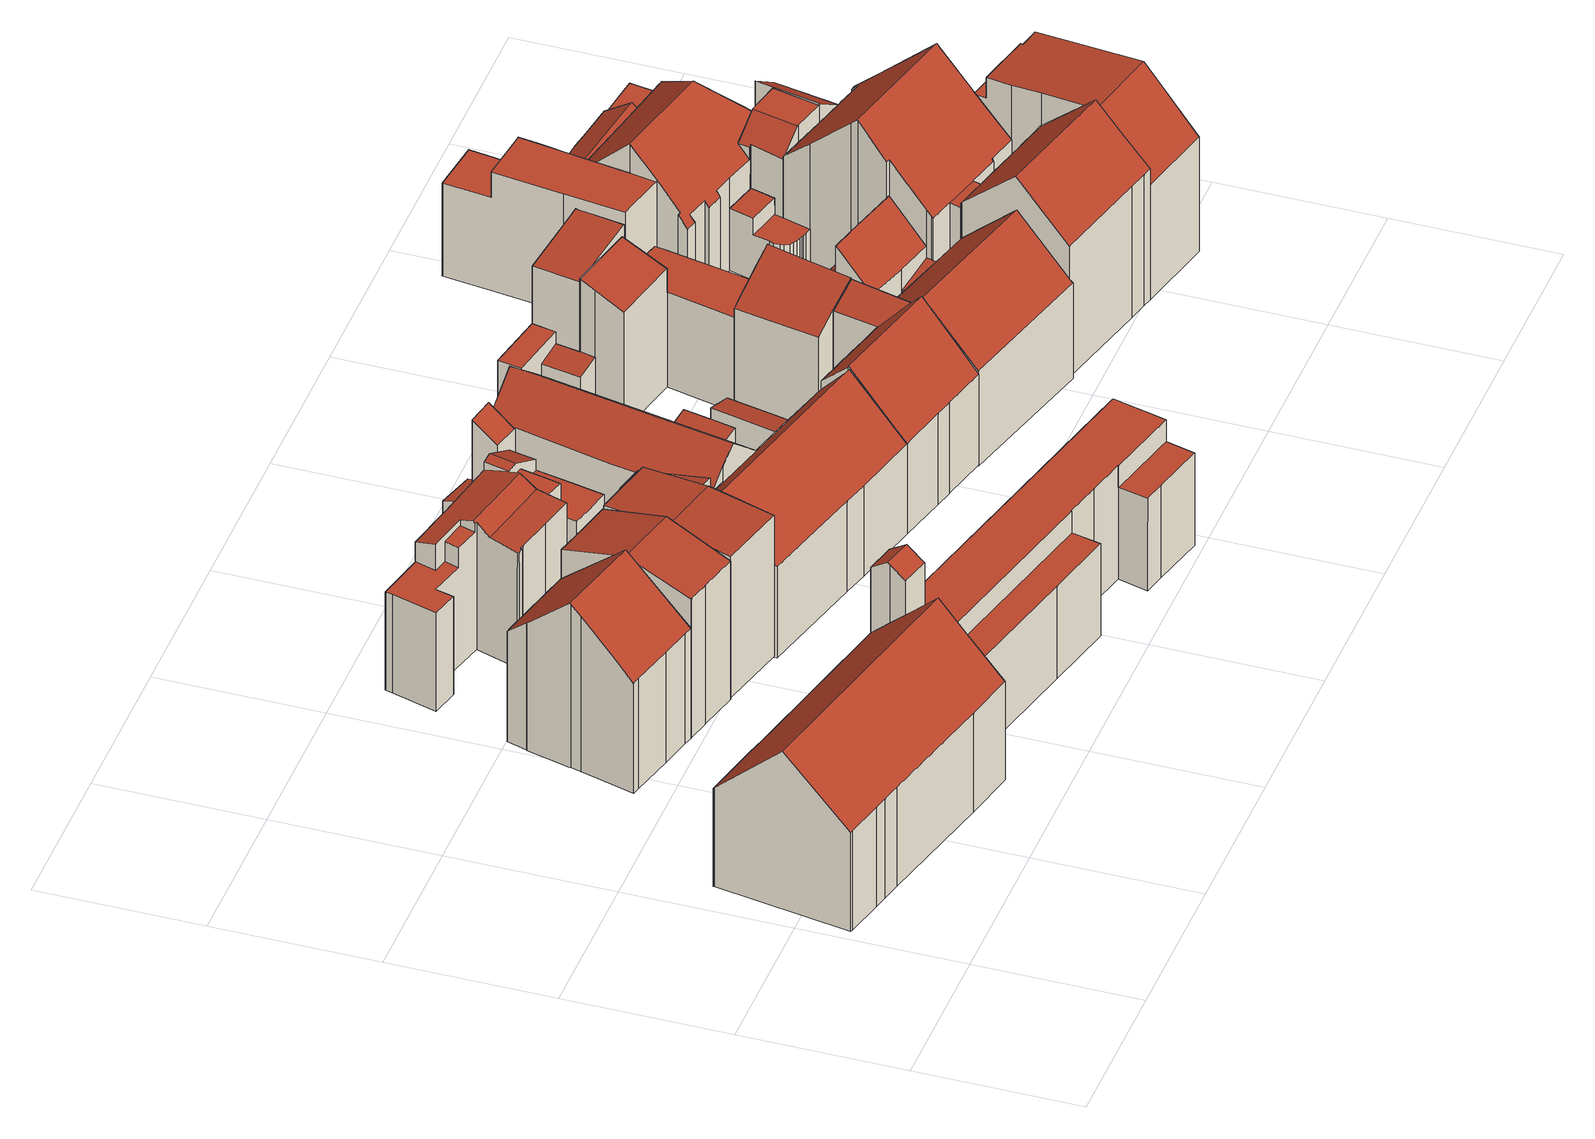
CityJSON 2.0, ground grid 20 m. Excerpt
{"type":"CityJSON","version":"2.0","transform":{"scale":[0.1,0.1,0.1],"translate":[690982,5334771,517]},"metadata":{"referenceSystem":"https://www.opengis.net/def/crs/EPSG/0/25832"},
"CityObjects":{
"building1":{"type":"Building","attributes":{"Gemeindeschluessel":"09162000","HoeheDach":"539.069","HoeheGrund":"517.700","Methode":"2000","NiedrigsteTraufeDesGebaeudes":"531.001","Geometrietyp2DReferenz":"3000","function":"31001_2000","roofType":"3100","measuredHeight":21.37,"storeysAboveGround":4},"geometry":[{"type":"MultiSurface","lod":"2","boundaries":[[[0,1,2,3]],[[4,5,6,7]],[[8,9,10,11]],[[12,13,14,5,4]],[[15,16,17,18]],[[11,19,0,3,15,18,20,21,12,4,7,22,23,24,25,8]],[[9,26,27,28,29,6,5,14,30,10]],[[18,17,31,20]],[[23,28,27,24]],[[14,13,32,31,17,16,2,1,33,30]],[[7,6,29,22]],[[24,27,26,25]],[[25,26,9,8]],[[22,29,28,23]],[[20,31,32,21]],[[19,33,1,0]],[[21,32,13,12]],[[3,2,16,15]],[[11,10,30,33,19]]],"semantics":{"surfaces":[{"type":"WallSurface"},{"type":"GroundSurface"},{"type":"RoofSurface"}],"values":[0,0,0,0,0,1,2,0,0,2,0,0,0,0,0,0,0,0,0]}}]},
"building2":{"type":"Building","attributes":{"Gemeindeschluessel":"09162000","HoeheDach":"539.662","HoeheGrund":"517.450","Methode":"1000","NiedrigsteTraufeDesGebaeudes":"532.380","Geometrietyp2DReferenz":"3000","function":"31001_9998","roofType":"3100","measuredHeight":22.21,"storeysAboveGround":4},"geometry":[{"type":"MultiSurface","lod":"2","boundaries":[[[34,35,36,37,38,39]],[[40,41,42,43,44,45]],[[46,47,48,49,50,51]],[[52,53,54,55]],[[35,34,56,57]],[[58,59,53,52]],[[49,48,59,58]],[[60,61,46,51]],[[39,38,54,53,59,48,47]],[[44,62,61,60,63,45]],[[57,56,64,65]],[[65,64,42,41]],[[43,42,64,56,34,39,47,46,61,62,44]],[[55,54,38,37]],[[36,35,57,65,41,40,45,63,60,51,50,49,58,52,55,37]]],"semantics":{"surfaces":[{"type":"WallSurface"},{"type":"RoofSurface"},{"type":"GroundSurface"}],"values":[0,0,0,0,0,0,0,0,1,0,0,0,1,0,2]}}]},
"building3":{"type":"Building","attributes":{"Gemeindeschluessel":"09162000","HoeheDach":"541.350","HoeheGrund":"517.699","Methode":"2000","NiedrigsteTraufeDesGebaeudes":"529.985","Geometrietyp2DReferenz":"3000","function":"31001_9998","roofType":"3100","measuredHeight":23.65},"geometry":[{"type":"MultiSurface","lod":"2","boundaries":[[[66,67,68,69,70,71]],[[72,73,74,75,4,12,21,20,18,76,77]],[[78,79,80,81,82,83]],[[68,84,85,86,69]],[[87,78,83,88]],[[18,86,85,76]],[[18,20,70,69,86]],[[72,77,84,68,67]],[[89,90,87,88,91,92]],[[21,12,91,88,83,82]],[[4,92,91,12]],[[74,90,89,75]],[[74,73,79,78,87,90]],[[75,89,92,4]],[[73,72,67,66,80,79]],[[20,21,82,81,71,70]],[[76,85,84,77]],[[80,66,71,81]]],"semantics":{"surfaces":[{"type":"RoofSurface"},{"type":"GroundSurface"},{"type":"WallSurface"}],"values":[0,1,0,0,2,2,2,2,0,2,2,2,2,2,2,2,2,2]}}]},
"building4":{"type":"Building","attributes":{"Gemeindeschluessel":"09162000","HoeheDach":"538.786","HoeheGrund":"517.530","Methode":"2000","NiedrigsteTraufeDesGebaeudes":"521.778","Geometrietyp2DReferenz":"3000","function":"31001_9998","roofType":"3100","measuredHeight":21.26,"storeysAboveGround":5},"geometry":[{"type":"MultiSurface","lod":"2","boundaries":[[[93,94,95,96]],[[97,98,99,37,36,35]],[[100,101,102,103,104,105]],[[106,107,108,109,110,111]],[[101,112,113,114,102]],[[115,116,117,118]],[[96,119,115,118,120,108,107,106,121,122,123,35,36,37,104,103,102,114,124,93]],[[125,94,93,124,114,113]],[[126,117,116,127,95,94,125,113,112]],[[122,121,128,129,130,123]],[[112,101,131,126]],[[123,130,97,35]],[[37,99,105,104]],[[130,129,128,111,110,132,98,97]],[[108,120,118,117,126,131,109]],[[119,96,95,127,116,115]],[[132,110,109,131,101,100,105,99,98]],[[106,111,128,121]]],"semantics":{"surfaces":[{"type":"WallSurface"},{"type":"GroundSurface"},{"type":"RoofSurface"}],"values":[0,0,0,0,0,0,1,0,2,0,0,0,0,2,0,0,2,0]}}]},
"building5":{"type":"Building","attributes":{"Gemeindeschluessel":"09162000","HoeheDach":"537.520","HoeheGrund":"517.710","Methode":"2000","NiedrigsteTraufeDesGebaeudes":"536.844","Geometrietyp2DReferenz":"3000","function":"31001_9998","roofType":"3100","measuredHeight":19.81,"storeysAboveGround":5},"geometry":[{"type":"MultiSurface","lod":"2","boundaries":[[[133,134,135,136]],[[137,138,139,140]],[[141,136,135,142,143,144]],[[145,146,147,139,138,148]],[[149,150,151,133,136,141,144,152,153,137,140]],[[149,147,146,150]],[[143,154,148,138,137,153,152,144]],[[133,151,150,146,145,134]],[[142,135,134,145,148,154,143]],[[140,139,147,149]]],"semantics":{"surfaces":[{"type":"WallSurface"},{"type":"RoofSurface"},{"type":"GroundSurface"}],"values":[0,0,0,1,2,0,0,0,1,0]}}]},
"building6":{"type":"Building","attributes":{"Gemeindeschluessel":"09162000","HoeheDach":"535.021","HoeheGrund":"517.626","Methode":"2000","NiedrigsteTraufeDesGebaeudes":"521.240","Geometrietyp2DReferenz":"3000","function":"31001_9998","roofType":"3100","measuredHeight":17.39,"storeysAboveGround":4},"geometry":[{"type":"MultiSurface","lod":"2","boundaries":[[[155,156,157,158]],[[159,160,161,162,163,164,165,166]],[[167,168,169]],[[170,171,172,173]],[[174,175,173,172,176,177]],[[178,179,180,181]],[[160,174,177,182,161]],[[183,184,185,186]],[[187,188,189,190]],[[191,192,168,167]],[[193,194,164,163]],[[185,184,192,191]],[[195,170,173,175]],[[196,197,159,166]],[[195,198,199,200,171,170]],[[201,202,203,204]],[[155,158,196,166,165,205,178,181,189,188]],[[156,155,188,187]],[[179,206,207,208,209,167,169,203,202,180]],[[210,211,212,213]],[[214,215,216,210,213,198,195,175,174,160,159,197,157,156,187,190,201,204,183,186]],[[171,200,176,172]],[[193,163,162,207,206]],[[214,186,185,191,167,209]],[[216,215,217,218,219]],[[216,219,211,210]],[[218,217,208,207,162,161,182]],[[179,178,205,194,193,206]],[[213,212,199,198]],[[215,214,209,208,217]],[[197,196,158,157]],[[183,204,203,169,168,192,184]],[[165,164,194,205]],[[202,201,190,189,181,180]],[[200,199,212,211,219,218,182,177,176]]],"semantics":{"surfaces":[{"type":"WallSurface"},{"type":"RoofSurface"},{"type":"GroundSurface"}],"values":[0,0,0,1,0,0,0,0,0,1,1,1,0,0,0,0,1,0,1,0,2,0,0,0,0,0,1,0,0,0,0,0,0,0,1]}}]},
"building7":{"type":"Building","attributes":{"Gemeindeschluessel":"09162000","HoeheDach":"532.995","HoeheGrund":"517.569","Methode":"2000","NiedrigsteTraufeDesGebaeudes":"530.121","Geometrietyp2DReferenz":"3000","function":"31001_9998","roofType":"1000","measuredHeight":15.43,"storeysAboveGround":5},"geometry":[{"type":"MultiSurface","lod":"2","boundaries":[[[220,221,222,223,224,225]],[[226,227,228,229]],[[230,231,232,233]],[[227,234,235,236,237,238,239,240,241,223,222,242,243,244,245,230,233,228]],[[220,225,246,247]],[[248,237,236,249]],[[229,228,233,232]],[[250,251,252,253,241,240]],[[254,255,256,257]],[[257,256,258,259]],[[227,226,260,234]],[[231,230,245,261]],[[250,240,239,262]],[[256,255,248,249,258]],[[263,242,222,221]],[[264,259,258,249,236]],[[265,235,234,260]],[[246,225,224,253,252]],[[261,245,244,266]],[[224,223,241,253]],[[254,267,238,237,248,255]],[[266,244,243,268]],[[268,243,242,263]],[[262,239,238,267]],[[247,246,252,251]],[[220,247,251,250,262,267,254,257,259,264,265,260,226,229,232,231,261,266,268,263,221]],[[264,236,235,265]]],"semantics":{"surfaces":[{"type":"WallSurface"},{"type":"RoofSurface"},{"type":"GroundSurface"}],"values":[0,0,0,1,0,0,0,0,0,0,0,0,0,1,0,0,0,1,0,0,0,0,0,0,0,2,0]}}]},
"building8":{"type":"Building","attributes":{"Gemeindeschluessel":"09162000","HoeheDach":"533.470","HoeheGrund":"517.740","Methode":"2000","NiedrigsteTraufeDesGebaeudes":"521.641","Geometrietyp2DReferenz":"3000","function":"31001_9998","roofType":"1000","measuredHeight":15.73,"storeysAboveGround":3},"geometry":[{"type":"MultiSurface","lod":"2","boundaries":[[[269,270,271,272,273,274]],[[270,275,276,277,278,279,271]],[[280,281,282,283,284]],[[285,286,140,280,284,287,288,289,137]],[[282,281,290,291,292]],[[293,294,274,273]],[[295,296,297,298]],[[299,300,301,302]],[[291,303,304,305,306,292]],[[137,289,294,293]],[[307,292,306,305,308,295,298,277,276]],[[309,283,282,292,307,276,275]],[[290,281,280,140]],[[308,310,296,295]],[[296,310,301,300,297]],[[303,291,290,140,286,285,137,293,273,272,271,279,278,311,299,302,312,304]],[[287,284,283,309]],[[288,287,309,275,270,269,274,294,289]],[[277,298,297,300,299,311,278]],[[310,308,305,304,312,302,301]]],"semantics":{"surfaces":[{"type":"WallSurface"},{"type":"RoofSurface"},{"type":"GroundSurface"}],"values":[0,0,1,0,0,0,0,0,0,0,1,0,0,0,1,2,0,1,0,0]}}]},
"building9":{"type":"Building","attributes":{"Gemeindeschluessel":"09162000","HoeheDach":"536.960","HoeheGrund":"517.650","Methode":"2000","NiedrigsteTraufeDesGebaeudes":"529.779","Geometrietyp2DReferenz":"3000","function":"31001_9998","roofType":"3100","measuredHeight":19.31,"storeysAboveGround":3},"geometry":[{"type":"MultiSurface","lod":"2","boundaries":[[[313,314,315,316]],[[316,315,317,318]],[[319,320,321,322]],[[323,324,325,326]],[[327,328,329,317,315,314,330,325,324,331]],[[332,333,334,335]],[[320,319,336,337,328,327]],[[322,321,338,339]],[[338,321,320,327,331,334,333]],[[326,325,330,340]],[[337,336,319,322,339,332,335,341,323,326,340,313,316,318,342]],[[339,338,333,332]],[[318,317,329,342]],[[340,330,314,313]],[[342,329,328,337]],[[334,331,324,323,341,335]]],"semantics":{"surfaces":[{"type":"WallSurface"},{"type":"RoofSurface"},{"type":"GroundSurface"}],"values":[0,0,0,0,1,0,0,0,1,0,2,0,0,0,0,0]}}]},
"building10":{"type":"Building","attributes":{"Gemeindeschluessel":"09162000","HoeheDach":"536.859","HoeheGrund":"517.610","Methode":"2000","NiedrigsteTraufeDesGebaeudes":"532.365","Geometrietyp2DReferenz":"3000","function":"31001_9998","roofType":"3100","measuredHeight":19.25,"storeysAboveGround":4},"geometry":[{"type":"MultiSurface","lod":"2","boundaries":[[[343,344,345,346]],[[347,313,348,349,350,351,340]],[[348,352,353,354,355,356,357,358,359,360,361,362,349]],[[363,364,316,365,313,347,340,343,346,366,367,368,369,370,371,372,373,374,375,376,377,378,379]],[[372,371,359,358,380,381,373]],[[357,382,380,358]],[[350,383,384,385,345,344,351]],[[362,383,350,349]],[[380,382,386,381]],[[340,351,344,343]],[[387,388,389,390,391,355,354,353,352]],[[346,345,385,366]],[[316,364,363,379,390,389,388,387]],[[365,316,387,352,348,313]],[[355,391,378,377,376,356]],[[378,391,390,379]],[[366,385,384,367]],[[373,381,386,374]],[[384,383,362,361,360,359,371,370,369,368,367]],[[382,357,356,376,375,374,386]]],"semantics":{"surfaces":[{"type":"WallSurface"},{"type":"RoofSurface"},{"type":"GroundSurface"}],"values":[0,0,1,2,0,0,1,0,1,0,1,0,0,0,0,0,0,0,0,0]}}]},
"building11":{"type":"Building","attributes":{"Gemeindeschluessel":"09162000","HoeheDach":"523.721","HoeheGrund":"517.680","Methode":"2000","NiedrigsteTraufeDesGebaeudes":"522.517","Geometrietyp2DReferenz":"3000","function":"31001_9998","roofType":"2100","measuredHeight":6.04,"storeysAboveGround":2},"geometry":[{"type":"MultiSurface","lod":"2","boundaries":[[[392,393,394,395]],[[392,396,397,393]],[[398,395,394,399]],[[397,396,398,399]],[[399,394,393,397]],[[396,392,395,398]]],"semantics":{"surfaces":[{"type":"RoofSurface"},{"type":"WallSurface"},{"type":"GroundSurface"}],"values":[0,1,1,2,1,1]}}]},
"building12":{"type":"Building","attributes":{"Gemeindeschluessel":"09162000","HoeheDach":"523.264","HoeheGrund":"518.230","Methode":"1000","NiedrigsteTraufeDesGebaeudes":"522.084","Geometrietyp2DReferenz":"3000","function":"31001_9998","roofType":"2100","measuredHeight":5.03},"geometry":[{"type":"MultiSurface","lod":"2","boundaries":[[[400,401,402,403]],[[404,405,400,403,406]],[[406,407,408,404]],[[407,402,401,409,408]],[[404,408,409,405]],[[405,409,401,400]],[[403,402,407,406]]],"semantics":{"surfaces":[{"type":"WallSurface"},{"type":"GroundSurface"},{"type":"RoofSurface"}],"values":[0,1,0,2,0,0,0]}}]},
"building13":{"type":"Building","attributes":{"Gemeindeschluessel":"09162000","HoeheDach":"537.360","HoeheGrund":"517.599","Methode":"2000","NiedrigsteTraufeDesGebaeudes":"529.803","Geometrietyp2DReferenz":"3000","function":"31001_9998","roofType":"3100","measuredHeight":19.76,"storeysAboveGround":4},"geometry":[{"type":"MultiSurface","lod":"2","boundaries":[[[410,411,412,413]],[[414,415,416,417,418,419,420,421,422,423,424]],[[425,426,418,417]],[[427,428,429,430]],[[431,428,427,416,415,432]],[[433,419,418,426]],[[414,320,412,411,434,432,415]],[[435,436,425,417]],[[431,432,434,437]],[[337,424,423,342]],[[438,422,421,439]],[[342,423,422,438]],[[436,435,440,441]],[[441,440,430,429]],[[442,420,419,433]],[[428,431,437,410,413,319,337,342,438,439,442,433,426,425,436,441,429]],[[413,412,320,319]],[[435,417,416,427,430,440]],[[437,434,411,410]],[[439,421,420,442]],[[337,319,320,414,424]]],"semantics":{"surfaces":[{"type":"WallSurface"},{"type":"RoofSurface"},{"type":"GroundSurface"}],"values":[0,1,0,0,0,0,1,0,0,0,0,0,0,0,0,2,0,1,0,0,0]}}]},
"building14":{"type":"Building","attributes":{"Gemeindeschluessel":"09162000","HoeheDach":"524.838","HoeheGrund":"518.020","Methode":"2000","NiedrigsteTraufeDesGebaeudes":"523.809","Geometrietyp2DReferenz":"3000","function":"31001_9998","roofType":"2100","measuredHeight":6.82,"storeysAboveGround":2},"geometry":[{"type":"MultiSurface","lod":"2","boundaries":[[[443,444,445,446,447,448]],[[449,450,451,452,443,448]],[[450,453,454,455,456,457,458,451]],[[452,451,458,457,456,459,445,444,443]],[[459,456,455,460,446,445]],[[454,453,450,449,448,447,446,460,455]]],"semantics":{"surfaces":[{"type":"WallSurface"},{"type":"RoofSurface"},{"type":"GroundSurface"}],"values":[0,0,0,1,0,2]}}]},
"building15":{"type":"Building","attributes":{"Gemeindeschluessel":"09162000","HoeheDach":"527.529","HoeheGrund":"518.110","Methode":"2000","NiedrigsteTraufeDesGebaeudes":"522.759","Geometrietyp2DReferenz":"3000","function":"31001_9998","roofType":"1000","measuredHeight":9.42},"geometry":[{"type":"MultiSurface","lod":"2","boundaries":[[[461,462,463,464,465,466,467,468,469]],[[470,471,472,473]],[[474,475,469,468,467,476]],[[464,463,477,478,470,473,465]],[[479,480,462,461,469,475,481]],[[471,482,479,481,483,484,472]],[[473,472,484,476,467,466,465]],[[470,478,482,471]],[[477,480,479,482,478]],[[462,480,477,463]],[[483,481,475,474,476,484]]],"semantics":{"surfaces":[{"type":"GroundSurface"},{"type":"RoofSurface"},{"type":"WallSurface"}],"values":[0,1,2,2,2,2,2,2,1,2,1]}}]},
"building16":{"type":"Building","attributes":{"Gemeindeschluessel":"09162000","HoeheDach":"536.124","HoeheGrund":"517.700","Methode":"1000","NiedrigsteTraufeDesGebaeudes":"531.946","Geometrietyp2DReferenz":"3000","function":"31001_9998","roofType":"2100","measuredHeight":18.42,"storeysAboveGround":3},"geometry":[{"type":"MultiSurface","lod":"2","boundaries":[[[485,486,487,488,489,490]],[[491,492,485,490]],[[493,494,495,491,490,489,488,496,497,498,499]],[[492,500,501,502,503,504,505,506,487,486,485]],[[494,493,499,503,502,501]],[[495,500,492,491]],[[504,503,499,498,497,505]],[[494,501,500,495]],[[506,505,497,496,488,487]]],"semantics":{"surfaces":[{"type":"WallSurface"},{"type":"GroundSurface"},{"type":"RoofSurface"}],"values":[0,0,1,2,0,0,0,0,0]}}]},
"building17":{"type":"Building","attributes":{"Gemeindeschluessel":"09162000","HoeheDach":"537.263","HoeheGrund":"517.460","Methode":"1000","NiedrigsteTraufeDesGebaeudes":"530.337","Geometrietyp2DReferenz":"3000","function":"31001_9998","roofType":"3100","measuredHeight":19.8,"storeysAboveGround":3},"geometry":[{"type":"MultiSurface","lod":"2","boundaries":[[[507,508,509,510]],[[511,512,513,514]],[[515,516,517,518,519,520,521,511,514,507,510,522]],[[517,523,524,518]],[[525,526,527,509,508,513,512,528,529]],[[530,529,528,521,520,519]],[[522,527,526,515]],[[514,513,508,507]],[[510,509,527,522]],[[521,528,512,511]],[[518,524,530,519]],[[524,523,525,529,530]],[[523,517,516,515,526,525]]],"semantics":{"surfaces":[{"type":"WallSurface"},{"type":"GroundSurface"},{"type":"RoofSurface"}],"values":[0,0,1,0,2,0,0,0,0,0,0,2,0]}}]},
"building18":{"type":"Building","attributes":{"Gemeindeschluessel":"09162000","HoeheDach":"535.798","HoeheGrund":"517.554","Methode":"2000","NiedrigsteTraufeDesGebaeudes":"530.420","Geometrietyp2DReferenz":"3000","function":"31001_9998","roofType":"1000","measuredHeight":18.24,"storeysAboveGround":2},"geometry":[{"type":"MultiSurface","lod":"2","boundaries":[[[531,532,533,534,535,536]],[[537,538,539,540]],[[535,534,541,542]],[[538,543,544,545,532,531,546,547,548,539]],[[531,536,549,546]],[[550,537,540,551,552,549,536,535,542]],[[544,543,550,542,541,553]],[[550,543,538,537]],[[546,549,552,547]],[[547,552,551,548]],[[541,534,533,554,553]],[[544,553,554,545]],[[548,551,540,539]],[[545,554,533,532]]],"semantics":{"surfaces":[{"type":"WallSurface"},{"type":"GroundSurface"},{"type":"RoofSurface"}],"values":[0,0,0,1,0,2,0,0,0,0,2,0,0,0]}}]},
"building19":{"type":"Building","attributes":{"Gemeindeschluessel":"09162000","HoeheDach":"537.154","HoeheGrund":"517.840","Methode":"1000","NiedrigsteTraufeDesGebaeudes":"535.332","Geometrietyp2DReferenz":"3000","function":"31001_9998","roofType":"2100","measuredHeight":19.31},"geometry":[{"type":"MultiSurface","lod":"2","boundaries":[[[555,556,557,558,559,560]],[[561,562,560,559]],[[563,557,556,564]],[[565,566,562,561]],[[563,567,565,561,559,558,557]],[[567,568,566,565]],[[566,568,564,556,555,560,562]],[[563,564,568,567]]],"semantics":{"surfaces":[{"type":"WallSurface"},{"type":"GroundSurface"},{"type":"RoofSurface"}],"values":[0,0,0,0,1,0,2,0]}}]},
"building20":{"type":"Building","attributes":{"Gemeindeschluessel":"09162000","HoeheDach":"534.838","HoeheGrund":"517.490","Methode":"2000","NiedrigsteTraufeDesGebaeudes":"525.495","Geometrietyp2DReferenz":"3000","function":"31001_9998","roofType":"2100","measuredHeight":17.35,"storeysAboveGround":3},"geometry":[{"type":"MultiSurface","lod":"2","boundaries":[[[569,570,571]],[[571,570,572,573,574,575,576]],[[577,578,579,580]],[[581,582,583,584]],[[585,586,576,575]],[[514,513,587,511]],[[588,589,580,579]],[[511,587,586,585]],[[583,582,590,591,572,570,569,592]],[[593,507,594,595,513,514]],[[578,577,594,507]],[[513,595,594,577,580,589,596,569,571,576,586,587]],[[581,584,597,588,579,578,507,593,514,511,585,575,574,573,598,599]],[[597,584,583,592,596,589,588]],[[569,596,592]],[[598,591,590,599]],[[573,572,591,598]],[[582,581,599,590]]],"semantics":{"surfaces":[{"type":"WallSurface"},{"type":"RoofSurface"},{"type":"GroundSurface"}],"values":[0,0,0,0,0,0,0,0,1,0,0,1,2,0,0,0,0,0]}}]},
"building21":{"type":"Building","attributes":{"Gemeindeschluessel":"09162000","HoeheDach":"520.863","HoeheGrund":"517.420","Methode":"1000","NiedrigsteTraufeDesGebaeudes":"520.863","Geometrietyp2DReferenz":"3000","function":"31001_9998","roofType":"1000","measuredHeight":3.44},"geometry":[{"type":"MultiSurface","lod":"2","boundaries":[[[600,601,602,603,604,605,606,607,608,609,610,611,612,613,614,615,616]],[[617,610,609,618]],[[619,604,603,620]],[[621,613,612,622]],[[623,600,616,624]],[[618,609,608,625]],[[626,611,610,617]],[[627,615,614,628]],[[628,614,613,621]],[[620,603,602,629]],[[625,608,607,630]],[[624,627,628,621,622,626,617,618,625,630,631,632,619,620,629,633,623]],[[624,616,615,627]],[[630,607,606,631]],[[632,605,604,619]],[[633,601,600,623]],[[629,602,601,633]],[[622,612,611,626]],[[631,606,605,632]]],"semantics":{"surfaces":[{"type":"RoofSurface"},{"type":"WallSurface"},{"type":"GroundSurface"}],"values":[0,1,1,1,1,1,1,1,1,1,1,2,1,1,1,1,1,1,1]}}]},
"building22":{"type":"Building","attributes":{"Gemeindeschluessel":"09162000","HoeheDach":"528.991","HoeheGrund":"517.350","Methode":"2000","NiedrigsteTraufeDesGebaeudes":"524.221","Geometrietyp2DReferenz":"3000","function":"31001_9998","roofType":"2100","measuredHeight":11.64,"storeysAboveGround":2},"geometry":[{"type":"MultiSurface","lod":"2","boundaries":[[[634,635,624,636]],[[635,634,637,633]],[[638,639,640,641]],[[642,643,644,645,646]],[[647,648,649,650]],[[651,652,653,654]],[[655,642,646,656,657,658,659,640,639,660,661,662,663,664,665,666,667,668,669,670,653,652,649,648,671,637,634,636]],[[672,665,664,673]],[[641,640,659,674]],[[675,660,639,638]],[[676,658,657,677]],[[678,666,665,672]],[[679,662,661,680]],[[655,681,643,642]],[[677,657,656,682]],[[682,656,646,645]],[[654,653,670,683]],[[633,637,671,629]],[[684,669,668,685]],[[683,670,669,684]],[[650,649,652,651]],[[681,655,636,624]],[[686,663,662,679]],[[629,671,648,647]],[[673,664,663,686]],[[685,668,667,687]],[[680,661,660,675]],[[674,659,658,676]],[[687,667,666,678]],[[643,681,624,635,633,629,647,650,651,654,683,684,685,687,678,672,673,686,679,680,675,638,641,674,676,677,682,645,644]]],"semantics":{"surfaces":[{"type":"WallSurface"},{"type":"RoofSurface"},{"type":"GroundSurface"}],"values":[0,0,0,0,0,0,1,0,0,0,0,0,0,0,0,0,0,0,0,0,0,0,0,0,0,0,0,0,0,2]}}]},
"building23":{"type":"Building","attributes":{"Gemeindeschluessel":"09162000","HoeheDach":"525.986","HoeheGrund":"517.620","Methode":"1000","NiedrigsteTraufeDesGebaeudes":"524.684","Geometrietyp2DReferenz":"3000","function":"31001_9998","roofType":"2100","measuredHeight":8.37,"storeysAboveGround":1},"geometry":[{"type":"MultiSurface","lod":"2","boundaries":[[[688,689,690,691]],[[691,690,692,693]],[[694,695,692,690,689]],[[693,692,695,696]],[[697,694,689,688]],[[696,695,694,697]],[[688,691,693,696,697]]],"semantics":{"surfaces":[{"type":"WallSurface"},{"type":"RoofSurface"},{"type":"GroundSurface"}],"values":[0,0,1,0,0,0,2]}}]},
"building24":{"type":"Building","attributes":{"Gemeindeschluessel":"09162000","HoeheDach":"541.693","HoeheGrund":"517.490","Methode":"1000","NiedrigsteTraufeDesGebaeudes":"535.147","Geometrietyp2DReferenz":"3000","function":"31001_9998","roofType":"3100","measuredHeight":24.2,"storeysAboveGround":3},"geometry":[{"type":"MultiSurface","lod":"2","boundaries":[[[515,698,699,522]],[[700,701,702,703,704,705,706]],[[707,708,709,710]],[[711,702,701,712]],[[704,709,708,713,714,715,699,698,705]],[[703,702,711,716,717,710,709,704]],[[522,699,715,718]],[[718,715,714,719]],[[720,700,706,517]],[[712,701,700,720]],[[719,714,713,721]],[[721,713,708,707]],[[717,716,711,712,720,517,722,515,522,718,719,721,707,710]],[[706,705,698,515,722,517]]],"semantics":{"surfaces":[{"type":"WallSurface"},{"type":"RoofSurface"},{"type":"GroundSurface"}],"values":[0,1,0,0,1,0,0,0,0,0,0,0,2,0]}}]},
"building25":{"type":"Building","attributes":{"Gemeindeschluessel":"09162000","HoeheDach":"533.606","HoeheGrund":"517.480","Methode":"2000","NiedrigsteTraufeDesGebaeudes":"530.080","Geometrietyp2DReferenz":"3000","function":"31001_9998","roofType":"1000","measuredHeight":16.13,"storeysAboveGround":1},"geometry":[{"type":"MultiSurface","lod":"2","boundaries":[[[723,724,725,726,727,728]],[[729,730,731,732]],[[733,734,735,736]],[[737,738,739,740]],[[741,742,743,744,737,740,745,746,747,729,732,748,733,736]],[[746,745,740,739,749,750]],[[737,744,743,742,751,725,724,752,738]],[[736,735,753,741]],[[754,750,749,739,738,752,724,723,728,731,730]],[[726,725,751,753,735,734,727]],[[731,728,727,734,733,748,732]],[[747,746,750,754,730,729]],[[751,742,741,753]]],"semantics":{"surfaces":[{"type":"WallSurface"},{"type":"GroundSurface"},{"type":"RoofSurface"}],"values":[0,0,0,0,1,0,0,0,2,2,0,0,0]}}]},
"building26":{"type":"Building","attributes":{"Gemeindeschluessel":"09162000","HoeheDach":"525.660","HoeheGrund":"517.326","Methode":"2000","NiedrigsteTraufeDesGebaeudes":"523.470","Geometrietyp2DReferenz":"3000","function":"31001_9998","roofType":"1000","measuredHeight":8.33},"geometry":[{"type":"MultiSurface","lod":"2","boundaries":[[[755,756,757,758]],[[757,756,759,760,761,762,763,764,765,766,767,768,769,770,771]],[[772,773,774,775]],[[775,774,776,768,767,777]],[[768,776,778,769]],[[779,765,764,780]],[[758,757,771,781]],[[782,783,772,775,777,784,779,780,785,786,787,788,789,755,758,781]],[[784,766,765,779]],[[787,761,760,788]],[[782,770,769,778,790,783]],[[777,767,766,784]],[[786,762,761,787]],[[785,763,762,786]],[[788,760,759,789]],[[781,771,770,782]],[[783,790,773,772]],[[780,764,763,785]],[[789,759,756,755]],[[776,774,773,790,778]]],"semantics":{"surfaces":[{"type":"WallSurface"},{"type":"RoofSurface"},{"type":"GroundSurface"}],"values":[0,1,0,0,0,0,0,2,0,0,0,0,0,0,0,0,0,0,0,1]}}]},
"building27":{"type":"Building","attributes":{"Gemeindeschluessel":"09162000","HoeheDach":"541.015","HoeheGrund":"517.340","Methode":"2000","NiedrigsteTraufeDesGebaeudes":"520.740","Geometrietyp2DReferenz":"3000","function":"31001_9998","roofType":"3100","measuredHeight":23.68},"geometry":[{"type":"MultiSurface","lod":"2","boundaries":[[[791,792,793,794]],[[795,796,797,792,791,798]],[[799,800,801,802]],[[800,803,804,805,796,795,806,807,808,809,810,811,812,813,784,777,814,815,816,817,818,819,801]],[[820,819,818,821]],[[809,822,823,810]],[[803,824,825,804]],[[805,826,797,796]],[[815,827,828,816]],[[813,829,830,784]],[[820,821,831,828,827,832,833,830,829,834,835,799,802]],[[819,820,802,801]],[[810,823,836,811]],[[837,793,792,797,826,825,824,835,834,838,836,823,822,839,840]],[[806,795,798,841,842,843]],[[817,831,821,818]],[[807,806,843,844,845,846]],[[804,825,826,805]],[[798,791,794,841]],[[813,812,838,834,829]],[[808,807,846,847,840,839]],[[808,839,822,809]],[[784,830,833,777]],[[777,833,832,814]],[[814,832,827,815]],[[845,844,837,848]],[[848,837,840,847]],[[803,800,799,835,824]],[[811,836,838,812]],[[843,842,793,837,844]],[[816,828,831,817]],[[845,848,847,846]],[[794,793,842,841]]],"semantics":{"surfaces":[{"type":"WallSurface"},{"type":"GroundSurface"},{"type":"RoofSurface"}],"values":[0,0,0,1,0,0,0,0,0,0,2,0,0,2,0,0,0,0,2,0,0,0,0,0,0,0,0,0,0,2,0,2,0]}}]},
"building28":{"type":"Building","attributes":{"Gemeindeschluessel":"09162000","HoeheDach":"537.523","HoeheGrund":"517.330","Methode":"9999","NiedrigsteTraufeDesGebaeudes":"517.440","Geometrietyp2DReferenz":"3000","function":"31001_9998","roofType":"3100","measuredHeight":20.19,"storeysAboveGround":3},"geometry":[{"type":"MultiSurface","lod":"2","boundaries":[[[849,850,851,852]],[[853,854,855,856,857,858,859]],[[860,861,862,853,859]],[[863,864,865,866]],[[783,772,867,868,869,870]],[[871,872,873,874]],[[777,875,876,775]],[[860,877,878,815,814,777,775,772,783,879,880,881,849,852,882,871,874,883,863,866,884,885,886,887,861]],[[888,889,885,884]],[[777,814,890,891,875]],[[852,851,892,882]],[[893,891,890,894,895]],[[877,858,857,878]],[[886,896,897,887]],[[898,899,900,901]],[[902,893,895,856,855]],[[869,868,902]],[[874,873,903,883]],[[880,898,901,881]],[[891,893,902,868,867,876,875]],[[775,876,867,772]],[[849,881,901,900,904,850]],[[882,892,872,871]],[[815,878,857,856,895,894]],[[783,870,905,879]],[[853,862,897,896,889,888,906,854]],[[885,889,896,886]],[[883,903,864,863]],[[902,855,854,906,865,864,903,873,872,892,851,850,904,907,905,870,869]],[[899,907,904,900]],[[860,859,858,877]],[[880,879,905,907,899,898]],[[884,866,865,906,888]],[[887,897,862,861]],[[815,894,890,814]]],"semantics":{"surfaces":[{"type":"WallSurface"},{"type":"RoofSurface"},{"type":"GroundSurface"}],"values":[0,1,0,0,0,0,0,2,0,0,0,1,0,0,1,0,0,0,0,1,0,0,0,0,0,1,0,0,1,0,0,0,0,0,0]}}]},
"building29":{"type":"Building","attributes":{"Gemeindeschluessel":"09162000","HoeheDach":"540.460","HoeheGrund":"517.545","Methode":"2000","NiedrigsteTraufeDesGebaeudes":"533.026","Geometrietyp2DReferenz":"3000","function":"31001_9998","roofType":"3100","measuredHeight":22.91,"storeysAboveGround":5},"geometry":[{"type":"MultiSurface","lod":"2","boundaries":[[[908,909,910,911]],[[912,913,914,915]],[[916,917,918,919]],[[909,918,917,920,921,914,913,910]],[[912,711,911,910,913]],[[922,923,924,925]],[[926,908,911,711]],[[925,921,920,922]],[[927,915,914,921,925,924]],[[926,711,912,915,927,928,916,919]],[[926,919,918,909,908]],[[916,928,923,922,920,917]],[[927,924,923,928]]],"semantics":{"surfaces":[{"type":"RoofSurface"},{"type":"WallSurface"},{"type":"GroundSurface"}],"values":[0,1,1,0,1,0,1,1,1,2,1,1,1]}}]},
"building30":{"type":"Building","attributes":{"Gemeindeschluessel":"09162000","HoeheDach":"525.080","HoeheGrund":"517.500","Methode":"2000","NiedrigsteTraufeDesGebaeudes":"522.473","Geometrietyp2DReferenz":"3000","function":"31001_9998","roofType":"3100","measuredHeight":7.58,"storeysAboveGround":1},"geometry":[{"type":"MultiSurface","lod":"2","boundaries":[[[929,930,931,932,933,737,934,935,742,936,937,938,939,940,941]],[[931,942,943,932]],[[944,930,929,941,945,946]],[[933,947,948,737]],[[940,949,945,941]],[[937,950,951,938]],[[939,952,949,940]],[[932,943,947,933]],[[947,943,942,944,946,953,954,955,948]],[[956,950,937,936,742,957]],[[953,946,945,949,952,951,950,956,957,954]],[[930,944,942,931]],[[938,951,952,939]],[[948,955,954,957,742,935,934,737]]],"semantics":{"surfaces":[{"type":"GroundSurface"},{"type":"WallSurface"},{"type":"RoofSurface"}],"values":[0,1,1,1,1,1,1,1,2,1,2,1,1,1]}}]},
"building31":{"type":"Building","attributes":{"Gemeindeschluessel":"09162000","HoeheDach":"534.367","HoeheGrund":"517.540","Methode":"1000","NiedrigsteTraufeDesGebaeudes":"531.579","Geometrietyp2DReferenz":"3000","function":"31001_9998","roofType":"2100","measuredHeight":16.83,"storeysAboveGround":2},"geometry":[{"type":"MultiSurface","lod":"2","boundaries":[[[958,959,960,961]],[[962,963,964,965,966,967]],[[968,969,959,958]],[[970,960,959,969,964,963,962]],[[961,960,970,962,967]],[[958,961,967,966,965,968]],[[965,964,969,968]]],"semantics":{"surfaces":[{"type":"WallSurface"},{"type":"RoofSurface"},{"type":"GroundSurface"}],"values":[0,0,0,1,0,2,0]}}]},
"building32":{"type":"Building","attributes":{"Gemeindeschluessel":"09162000","HoeheDach":"525.950","HoeheGrund":"517.307","Methode":"2000","NiedrigsteTraufeDesGebaeudes":"521.950","Geometrietyp2DReferenz":"3000","function":"31001_9998","roofType":"1000","measuredHeight":8.64,"storeysAboveGround":1},"geometry":[{"type":"MultiSurface","lod":"2","boundaries":[[[971,972,973,974]],[[975,976,977,978,979]],[[980,981,877,860,861,982,983]],[[982,973,972,983]],[[877,981,975,979,984,985]],[[978,986,984,979]],[[984,986,987,988,989,985]],[[860,989,988,861]],[[980,983,972,971,977,976]],[[982,861,988,987,974,973]],[[877,985,989,860]],[[971,974,987,986,978,977]],[[980,976,975,981]]],"semantics":{"surfaces":[{"type":"RoofSurface"},{"type":"GroundSurface"},{"type":"WallSurface"}],"values":[0,0,1,2,2,2,0,2,2,2,2,2,2]}}]}
},
"vertices":[
[38,305,7],[38,305,140],[111,288,141],[111,288,7],[328,115,7],[328,115,186],[318,68,141],[318,68,7],[12,138,7],[12,138,141],[10,139,141],[10,139,7],[336,151,7],[336,151,220],[336,150,221],[134,282,7],[134,282,141],[354,233,140],[354,233,7],[38,304,7],[349,210,7],[343,184,7],[254,82,7],[102,118,7],[78,123,7],[61,127,7],[61,127,141],[78,123,141],[102,118,141],[254,82,140],[24,221,221],[349,210,163],[343,184,188],[38,304,141],
[282,413,154],[282,413,5],[301,494,5],[321,574,5],[321,574,154],[301,494,227],[170,440,5],[179,438,5],[179,438,154],[170,440,154],[169,440,154],[169,440,5],[191,519,226],[191,520,227],[205,574,177],[205,574,5],[191,520,5],[191,519,5],[213,599,5],[213,599,154],[219,598,154],[219,598,5],[271,416,154],[271,416,5],[206,574,5],[206,574,177],[188,507,5],[188,507,215],[177,467,179],[177,467,5],[233,425,154],[233,425,5],
[381,181,228],[386,201,242],[386,203,244],[349,212,244],[349,210,242],[344,190,228],[386,201,7],[380,176,7],[372,143,7],[364,107,7],[388,225,7],[391,224,7],[373,148,159],[380,176,159],[381,181,159],[344,190,159],[343,184,159],[337,156,159],[391,224,229],[388,225,229],[354,233,229],[373,148,130],[337,156,130],[364,107,130],[372,143,130],[336,151,130],[328,115,130],
[440,608,5],[440,608,48],[437,595,48],[437,595,5],[282,413,193],[301,494,218],[321,574,193],[352,567,193],[359,565,193],[359,565,5],[352,567,5],[350,567,5],[350,567,193],[361,395,5],[382,475,5],[404,554,5],[404,554,193],[382,475,218],[361,395,193],[359,565,48],[396,618,48],[396,618,5],[416,600,5],[416,600,48],[406,565,48],[406,565,5],[419,599,5],[404,555,5],[311,407,5],[309,407,5],[284,413,5],[423,612,5],[423,612,48],[404,555,48],[419,599,48],[311,407,193],[309,407,193],[284,413,193],[404,555,193],[331,487,218],
[462,447,7],[462,447,205],[446,374,198],[446,374,7],[404,554,7],[404,554,198],[482,536,198],[482,536,7],[364,394,7],[364,394,198],[361,395,198],[361,395,7],[464,455,205],[464,456,205],[469,477,203],[382,475,205],[469,477,7],[464,456,7],[464,455,7],[376,452,7],[382,475,7],[376,452,203],
[254,743,139],[254,743,6],[238,688,6],[238,688,139],[278,702,6],[356,682,6],[356,682,178],[354,683,178],[354,683,166],[322,691,166],[322,691,139],[278,702,139],[456,679,176],[463,710,176],[463,710,165],[342,607,42],[347,627,42],[339,628,42],[332,609,42],[339,630,6],[332,609,6],[339,628,162],[339,630,162],[310,713,139],[310,713,174],[318,739,165],[318,739,139],[350,665,166],[517,700,6],[517,700,156],[510,667,156],[510,667,6],[256,752,6],[256,752,139],[316,739,139],[316,739,6],[468,676,179],[475,708,179],[360,702,166],[328,709,166],[342,607,6],[272,680,139],[272,680,6],[347,629,6],[347,629,163],[347,627,162],[376,727,6],[376,727,165],[417,719,165],[417,719,6],[328,709,139],[360,702,174],[355,686,180],[452,666,180],[455,679,176],[396,618,6],[396,618,162],[353,628,162],[353,628,6],[455,679,6],[452,664,6],[440,608,6],[452,664,178],[448,645,166],[440,608,162],
[780,9,6],[790,46,6],[790,46,160],[790,45,160],[790,45,131],[780,9,131],[391,224,6],[391,224,160],[388,225,160],[388,225,6],[395,208,160],[395,208,6],[398,223,6],[398,223,160],[386,201,160],[380,176,160],[372,143,160],[603,89,160],[604,90,160],[649,79,160],[697,68,160],[696,67,160],[793,57,160],[807,111,160],[804,112,160],[739,127,160],[714,25,131],[714,25,6],[603,89,131],[372,143,131],[697,68,6],[687,31,6],[687,31,131],[696,67,131],[595,53,6],[595,53,131],[508,73,131],[508,73,6],[364,107,131],[364,107,6],[386,201,6],[739,127,6],[649,79,6],[793,57,6],[372,143,6],[380,176,6],[804,112,6],[604,90,6],[807,111,6],
[420,599,46],[437,595,46],[437,595,7],[420,599,7],[416,600,7],[416,600,46],[437,596,46],[437,596,142],[440,608,142],[440,608,7],[437,596,7],[482,536,114],[488,564,114],[492,583,114],[460,590,103],[450,543,103],[410,553,7],[450,543,7],[450,543,46],[410,553,46],[404,554,46],[488,564,7],[492,583,7],[492,583,142],[406,565,7],[406,565,46],[467,624,142],[467,624,165],[444,630,165],[444,630,142],[452,664,7],[452,664,165],[455,679,165],[455,679,7],[499,617,7],[510,667,7],[510,667,142],[499,617,142],[460,590,142],[478,674,142],[460,590,46],[478,674,165],[444,630,7],[478,674,7],
[534,462,6],[534,462,159],[603,445,159],[603,445,6],[637,437,159],[637,437,6],[699,309,6],[699,309,128],[614,329,128],[614,329,6],[462,447,6],[462,447,193],[464,456,183],[464,456,6],[715,380,200],[716,382,196],[723,415,159],[469,477,159],[461,442,200],[446,371,6],[446,371,129],[446,374,132],[446,374,6],[715,380,6],[716,382,6],[582,337,128],[582,337,6],[469,477,6],[461,442,6],[723,415,6],
[482,536,6],[482,536,166],[488,564,158],[488,564,6],[508,468,6],[534,462,181],[508,468,154],[508,468,181],[469,477,181],[552,457,199],[569,547,199],[599,696,199],[605,729,199],[572,736,165],[561,738,154],[554,706,154],[556,706,156],[556,705,156],[531,589,154],[525,557,154],[651,686,6],[621,534,6],[552,457,6],[523,556,6],[524,556,6],[525,557,6],[531,589,6],[556,705,6],[556,706,6],[554,706,6],[520,714,6],[526,745,6],[561,738,6],[572,736,6],[605,729,6],[609,728,6],[657,718,6],[554,706,156],[520,714,156],[561,738,179],[525,557,157],[524,556,158],[523,556,158],[526,745,179],[603,445,154],[621,534,154],[651,686,154],[657,718,154],[609,728,195],
[533,781,55],[526,745,67],[572,736,66],[579,768,55],[533,781,7],[526,745,7],[579,768,7],[572,736,7],
[761,584,12],[761,584,63],[754,551,63],[754,551,12],[700,532,12],[713,595,12],[747,521,12],[747,521,63],[700,532,51],[713,595,51],
[781,289,6],[781,289,129],[760,294,129],[760,294,6],[716,381,204],[858,346,204],[862,359,190],[834,388,170],[832,389,170],[805,395,170],[783,401,170],[782,401,170],[760,406,170],[723,415,170],[716,382,202],[834,388,6],[832,389,6],[867,380,190],[867,380,6],[876,415,6],[876,415,190],[840,275,6],[840,275,129],[805,395,6],[782,289,129],[847,443,169],[847,443,6],[782,289,6],[760,406,6],[782,401,6],[881,434,190],[881,434,6],[783,401,6],
[723,415,78],[747,521,78],[754,551,78],[754,551,10],[747,521,10],[723,415,10],[759,407,10],[760,406,10],[760,406,68],[759,407,68],[771,457,10],[788,543,10],[788,544,10],[788,544,69],[788,543,69],[771,457,68],[764,549,75],[764,549,10],
[795,741,11],[790,712,11],[785,693,11],[755,699,11],[712,707,11],[721,755,11],[727,784,11],[770,776,11],[801,770,11],[755,699,58],[764,747,58],[721,755,58],[712,707,58],[770,776,105],[801,770,105],[727,784,105],[785,693,89],[755,699,82],[795,741,89],[790,712,89],[795,741,105],[764,747,82],[764,747,105],[721,755,105],
[818,450,152],[831,508,150],[841,554,149],[841,554,7],[831,508,7],[818,450,7],[847,443,7],[847,443,170],[909,538,7],[899,503,7],[881,434,7],[843,553,7],[845,553,7],[887,544,7],[909,539,7],[881,434,191],[899,503,191],[909,538,191],[909,539,191],[887,544,178],[845,553,152],[843,553,150],
[981,388,5],[981,388,134],[1010,381,133],[1010,381,5],[876,415,5],[876,415,134],[926,403,134],[926,403,5],[1056,368,5],[1038,299,5],[1021,233,5],[1020,229,5],[840,275,5],[858,345,5],[867,380,5],[1056,369,5],[1021,233,137],[1020,229,134],[1038,299,203],[1056,368,135],[1056,369,133],[867,380,168],[858,345,203],[840,275,134],
[879,692,5],[790,712,5],[790,712,188],[875,693,188],[875,693,134],[879,692,134],[845,553,134],[845,553,5],[909,539,5],[909,539,134],[864,638,166],[864,638,134],[865,638,5],[777,657,5],[785,693,5],[937,677,5],[935,665,5],[912,549,5],[937,677,134],[865,638,134],[912,549,134],[935,665,134],[777,657,165],[785,693,180],
[870,755,197],[890,751,201],[890,751,8],[870,755,8],[801,770,8],[801,770,183],[790,712,8],[790,712,183],[889,747,8],[889,747,201],[879,692,8],[879,692,202],[886,728,8],[886,728,201],
[965,443,111],[975,484,154],[975,484,111],[1004,477,154],[1004,477,5],[975,484,5],[899,503,5],[899,503,178],[985,404,85],[985,404,5],[956,411,5],[956,411,111],[1067,412,5],[1067,412,105],[1020,424,105],[1020,424,5],[881,434,5],[881,434,178],[876,415,178],[963,439,5],[963,439,111],[1079,459,154],[1075,459,154],[964,439,106],[952,396,5],[981,388,85],[952,396,111],[964,439,111],[964,439,5],[1075,459,5],[1079,459,5],
[914,549,39],[947,540,39],[949,539,39],[964,608,39],[965,617,39],[966,624,39],[966,625,39],[966,632,39],[963,640,39],[961,647,39],[956,653,39],[951,657,39],[947,660,39],[943,663,39],[937,664,39],[935,665,39],[912,549,39],[956,653,4],[961,647,4],[965,617,4],[964,608,4],[943,663,4],[947,660,4],[914,549,4],[912,549,4],[963,640,4],[951,657,4],[935,665,4],[937,664,4],[949,539,4],[966,632,4],[966,625,4],[966,624,4],[947,540,4],
[914,548,73],[914,548,4],[912,549,73],[947,540,74],[1051,503,4],[1051,503,85],[1057,507,79],[1057,507,4],[899,503,120],[899,503,4],[1004,477,4],[1075,460,4],[1075,460,120],[972,534,4],[972,534,74],[973,528,79],[973,528,4],[975,524,4],[975,524,83],[979,518,87],[979,518,4],[909,539,84],[1087,497,81],[1090,506,73],[1064,513,72],[1062,511,74],[1045,500,89],[1039,498,92],[1032,497,95],[1023,496,98],[1017,496,99],[1011,497,99],[1004,499,99],[998,502,98],[992,505,96],[988,507,95],[983,513,91],[949,539,74],[1011,497,4],[1017,496,4],[1062,511,4],[1045,500,4],[1064,513,4],[1090,506,4],[1004,499,4],[1032,497,4],[1039,498,4],[909,539,4],[1087,497,4],[983,513,4],[988,507,4],[992,505,4],[1023,496,4],[998,502,4],
[1010,381,6],[1010,381,77],[1020,424,77],[1020,424,6],[1067,412,90],[1067,412,6],[1056,369,90],[1065,405,90],[1065,405,6],[1056,369,6],
[1056,368,183],[1056,369,181],[1142,204,182],[1167,198,182],[1179,195,182],[1187,228,213],[1196,263,247],[1039,301,247],[1021,233,182],[1202,334,5],[1202,334,182],[1213,332,182],[1213,332,5],[1179,195,5],[1167,198,5],[1174,341,182],[1172,341,182],[1119,354,182],[1187,228,5],[1196,263,5],[1119,354,5],[1172,341,5],[1142,204,5],[1174,341,5],[1039,301,5],
[1033,865,166],[1034,865,166],[1034,865,131],[1033,865,131],[966,873,131],[966,873,166],[944,713,5],[944,713,166],[954,786,166],[954,786,5],[974,931,5],[974,931,131],[1039,923,131],[1039,923,5],[1023,799,5],[1023,799,166],[1012,730,166],[1012,730,5],[1031,870,5],[1034,869,5],[1034,865,5],[1030,840,5],[1007,699,5],[1006,698,5],[1001,700,5],[966,873,5],[1007,699,166],[1006,698,166],[1034,869,131],[1030,840,166],[1031,870,131],[1001,700,166],
[1070,575,3],[1070,575,65],[1069,579,65],[1069,579,3],[1073,569,65],[1077,566,65],[1081,564,65],[1085,562,65],[1089,561,65],[1092,560,65],[1096,559,65],[1105,557,65],[1115,591,65],[1118,602,65],[1076,612,65],[1071,592,65],[1069,586,65],[1125,632,3],[1125,632,87],[1127,632,87],[1127,632,3],[1118,602,87],[1115,591,3],[1076,612,87],[1096,559,3],[1092,560,3],[1069,586,3],[1071,592,3],[1085,642,3],[1105,557,3],[1089,561,3],[1085,562,3],[1081,564,3],[1077,566,3],[1073,569,3],[1085,642,87],
[1181,374,119],[1181,374,147],[1141,384,147],[1141,384,119],[1172,341,3],[1182,376,3],[1182,376,149],[1172,341,119],[1261,532,169],[1261,532,3],[1269,562,3],[1269,562,140],[1232,414,3],[1221,367,3],[1183,376,3],[1119,354,3],[1056,369,3],[1065,405,3],[1067,412,3],[1079,458,3],[1075,460,3],[1087,497,3],[1090,506,3],[1144,584,3],[1185,574,3],[1224,564,3],[1227,564,3],[1260,555,3],[1262,563,3],[1262,563,140],[1260,555,148],[1067,412,156],[1079,458,202],[1232,414,195],[1221,367,149],[1183,376,149],[1185,574,147],[1224,564,148],[1090,506,232],[1105,557,181],[1227,564,147],[1144,584,148],[1115,591,148],[1087,498,240],[1244,460,240],[1075,460,202],[1096,395,147],[1087,497,240],[1065,405,149],[1064,403,147],[1133,350,119],[1133,350,146],[1119,354,146],[1087,362,146],[1087,362,37],[1056,369,37],[1064,403,37],[1096,395,37],
[1037,654,3],[1037,654,129],[1008,661,129],[1008,661,3],[1230,769,123],[1140,702,205],[1180,635,144],[1198,631,122],[1203,653,122],[1207,671,122],[1213,695,122],[1213,695,3],[1230,769,3],[1230,769,122],[1006,698,3],[1006,698,169],[1012,730,204],[1012,730,3],[1125,632,144],[1124,632,144],[1124,632,127],[1085,642,128],[992,658,3],[992,658,122],[995,670,136],[995,670,3],[1115,591,144],[1127,632,146],[1207,671,3],[1203,653,3],[1059,648,3],[1049,609,3],[1027,615,3],[1006,654,3],[1000,669,3],[1023,799,3],[1153,780,3],[1165,778,3],[1227,770,3],[1023,799,138],[1153,780,128],[1144,584,171],[1143,584,171],[1006,654,122],[1156,640,171],[1185,574,171],[1198,631,171],[1165,778,127],[1227,770,122],[1049,609,4],[1057,643,4],[1035,648,4],[1027,615,4],[1128,647,143],[1000,669,136],[1035,648,122],[1059,648,128],[1012,731,205],[1057,643,122],
[1277,173,160],[1292,241,235],[1196,262,235],[1179,195,160],[1213,331,5],[1213,331,227],[1221,367,223],[1221,367,5],[1298,380,5],[1298,380,220],[1323,375,220],[1323,375,5],[1298,383,220],[1229,399,220],[1298,383,192],[1302,398,192],[1232,414,192],[1229,399,192],[1277,173,5],[1232,414,5],[1302,398,5],
[1237,805,5],[1230,769,5],[1227,770,5],[1165,779,5],[1153,780,5],[1027,823,5],[1029,834,5],[1037,868,5],[1127,856,5],[1165,850,5],[1177,849,5],[1195,846,5],[1245,839,5],[1227,770,55],[1165,779,55],[1230,769,55],[1245,839,55],[1237,805,81],[1153,780,55],[1023,799,56],[1195,846,55],[1127,856,55],[1165,850,55],[1177,849,55],[1029,833,81],[1029,834,81],[1027,823,73],[1037,868,55],[1034,869,55],
[1238,637,5],[1238,637,146],[1224,564,146],[1224,564,5],[1185,574,174],[1190,595,173],[1203,653,172],[1203,653,5],[1190,595,5],[1185,574,5],[1239,644,5],[1239,644,146],[1185,574,173],
[1295,759,50],[1307,831,50],[1245,839,50],[1230,773,50],[1278,656,57],[1282,678,57],[1295,759,57],[1261,766,57],[1238,665,57],[1282,678,3],[1278,656,3],[1245,839,3],[1307,831,3],[1238,665,90],[1207,671,90],[1261,766,90],[1230,773,90],[1230,769,90],[1213,695,90]
]}
